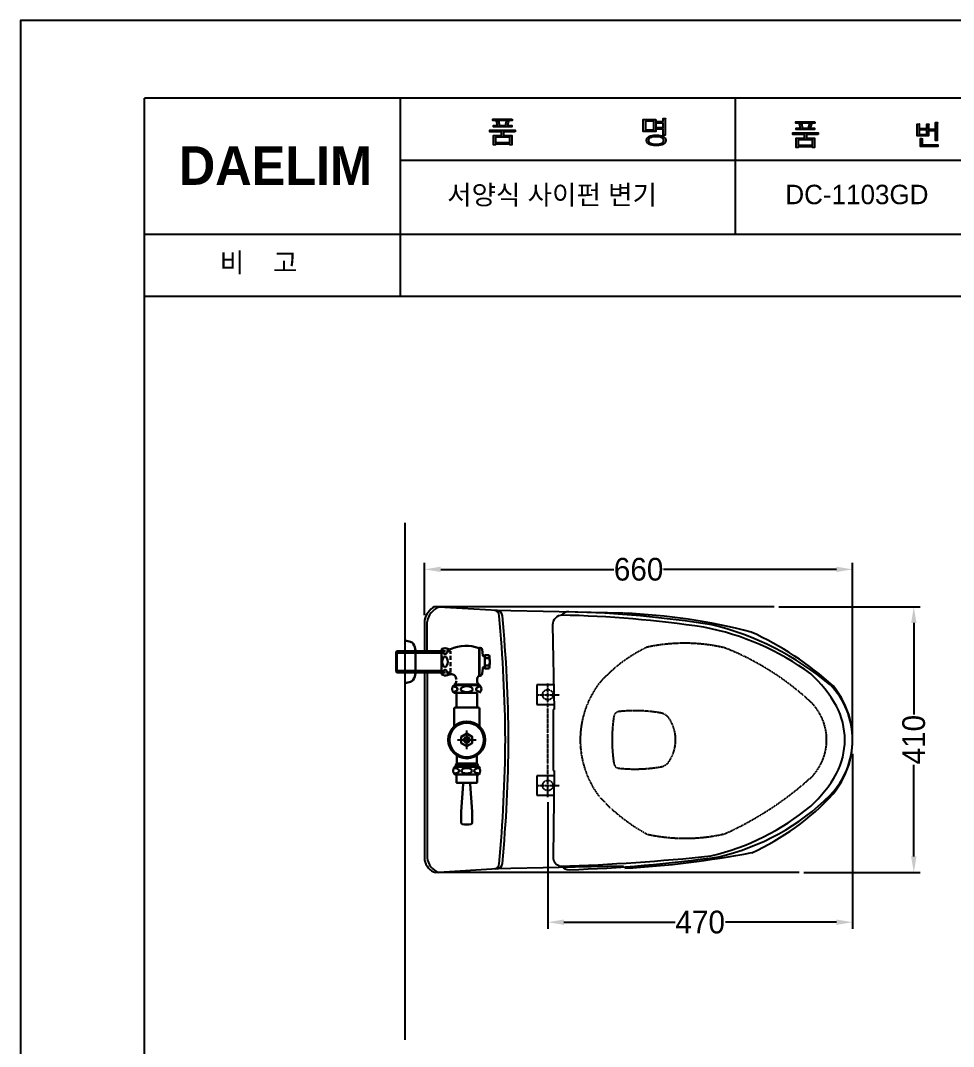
# Model space of a CAD drawing. Extents: x 66585 to 69011, y 58137 to 61568.
# Drawn here: x 66585 to 68024, y 59985 to 61568 of the extents above; entities that cross this region are included whole.
import ezdxf
from ezdxf.lldxf.tags import DXFTag

# ---------------------------------------------------------------- set-up
doc = ezdxf.new("R2010")
doc.units = 0
doc.header["$MEASUREMENT"] = 0
for name, pattern in [('DASHDOT', [1, 0.5, -0.25, 0, -0.25]), ('DASHED', [0.75, 0.5, -0.25]), ('HIDDEN', [9.525, 6.35, -3.175])]:
    doc.linetypes.add(name, pattern=pattern)
doc.layers.get('0').update_dxf_attribs({"linetype": 'CONTINUOUS'})
doc.layers.get('Defpoints').update_dxf_attribs({"linetype": 'CONTINUOUS'})
for name, color, linetype in [('001', 7, 'CONTINUOUS'), ('002', 7, 'CONTINUOUS'), ('BU', 7, 'CONTINUOUS'), ('CENTER', 1, 'CONTINUOUS'), ('D', 2, 'CONTINUOUS'), ('Dim', 4, 'CONTINUOUS'), ('HIDDEN', 3, 'HIDDEN'), ('LINE', 7, 'CONTINUOUS'), ('LINE @ 1 VP1', 7, 'CONTINUOUS'), ('LINE @ 1 VPModel', 7, 'CONTINUOUS'), ('POINT', 3, 'CONTINUOUS'), ('YA', 7, 'CONTINUOUS')]:
    doc.layers.add(name, color=color, linetype=linetype)
doc.layers.add('DWG', color=7, linetype='CONTINUOUS', lineweight=25)
doc.styles.add('____', font='')
doc.styles.add('h', font='', dxfattribs={"height": 30})
doc.styles.get('____').set_extended_font_data('굴림')
doc.styles.get('h').set_extended_font_data('Haansoft Batang')
tags = doc.linetypes.add('Amconstr', pattern=[9999, 9999, 0]).pattern_tags.tags
tags[6:7] = [DXFTag(74, 4), DXFTag(75, 0), DXFTag(340, '0'), DXFTag(46, 1.0), DXFTag(50, 0.0), DXFTag(44, 0.0), DXFTag(45, 0.0)]
tags[4:5] = [DXFTag(74, 4), DXFTag(75, 0), DXFTag(340, '0'), DXFTag(46, 1.0), DXFTag(50, 0.0), DXFTag(44, 0.0), DXFTag(45, 0.0)]
doc.dimstyles.new('MSADIM', dxfattribs={"dimtxt": 35, "dimasz": 25, "dimexe": 10, "dimexo": 7.5, "dimgap": 0.09, "dimtad": 0, "dimtoh": 1, "dimdec": 0, "dimzin": 1, "dimdsep": 46, "dimtxsty": '____', "dimcen": 11.25, "dimadec": 0, "dimazin": 0, "dimtfac": 1, "dimtdec": 4, "dimtix": 1, "dimtmove": 0, "dimatfit": 3, "dimfxl": 0, "dimtolj": 1, "dimtzin": 1, "dimarcsym": 0})

# ---------------------------------------------------------------- blocks, each defined once
blk = doc.blocks.new('*D4')
at = {"layer": 'Defpoints', "color": 0}
for p in [(67208.3, 60720.9), (67208.3, 60642.9), (67868.4, 60457.9)]:
    blk.add_point(p, dxfattribs=at)
at = {"layer": 'Dim', "color": 0, "lineweight": -2}
for p, q in [((67208.3, 60650.4), (67208.3, 60730.9)), ((67868.4, 60465.4), (67868.4, 60730.9)), ((67233.3, 60720.9), (67500.1, 60720.9)), ((67843.4, 60720.9), (67576.6, 60720.9))]:
    blk.add_line(p, q, dxfattribs=at)
at = {"layer": 'Dim', "color": 0}
for points in [[(67233.3, 60725.1), (67233.3, 60716.8), (67208.3, 60720.9)], [(67843.4, 60725.1), (67843.4, 60716.8), (67868.4, 60720.9)]]:
    blk.add_solid(points, dxfattribs=at)
at = {"layer": 'Dim', "color": 0, "insert": (67538.4, 60720.9), "char_height": 35, "attachment_point": 5, "style": '____'}
blk.add_mtext('\\A1;660', dxfattribs=at)
blk = doc.blocks.new('*D7')
at = {"layer": 'Defpoints', "color": 0}
for p in [(67868.5, 60443.7), (67398.3, 60369.5), (67398.3, 60176.7)]:
    blk.add_point(p, dxfattribs=at)
at = {"layer": 'Dim', "color": 0, "lineweight": -2}
for p, q in [((67868.5, 60436.2), (67868.5, 60166.7)), ((67398.3, 60362), (67398.3, 60166.7)), ((67423.3, 60176.7), (67594.6, 60176.7)), ((67843.5, 60176.7), (67672.3, 60176.7))]:
    blk.add_line(p, q, dxfattribs=at)
at = {"layer": 'Dim', "color": 0}
for points in [[(67423.3, 60180.8), (67423.3, 60172.5), (67398.3, 60176.7)], [(67843.5, 60180.8), (67843.5, 60172.5), (67868.5, 60176.7)]]:
    blk.add_solid(points, dxfattribs=at)
at = {"layer": 'Dim', "color": 0, "insert": (67633.4, 60176.7), "char_height": 35, "attachment_point": 5, "style": '____'}
blk.add_mtext('\\A1;470', dxfattribs=at)
blk = doc.blocks.new('*D9')
at = {"layer": 'Defpoints', "color": 0}
for p in [(67747.4, 60663.2), (67962.8, 60663.2), (67785.9, 60253.2)]:
    blk.add_point(p, dxfattribs=at)
at = {"layer": 'Dim', "color": 0, "lineweight": -2}
for p, q in [((67754.9, 60663.2), (67972.8, 60663.2)), ((67962.8, 60638.2), (67962.8, 60497.1)), ((67962.8, 60278.2), (67962.8, 60419.4)), ((67793.4, 60253.2), (67972.8, 60253.2))]:
    blk.add_line(p, q, dxfattribs=at)
at = {"layer": 'Dim', "color": 0}
for points in [[(67958.6, 60638.2), (67967, 60638.2), (67962.8, 60663.2)], [(67958.6, 60278.2), (67967, 60278.2), (67962.8, 60253.2)]]:
    blk.add_solid(points, dxfattribs=at)
at = {"layer": 'Dim', "color": 0, "insert": (67962.8, 60458.2), "char_height": 35, "attachment_point": 5, "rotation": 90, "style": '____'}
blk.add_mtext('\\A1;410', dxfattribs=at)
blk = doc.blocks.new('*U34')
at = {"layer": 'LINE @ 1 VP1', "linetype": 'Amconstr'}
h = blk.add_hatch(color=256, dxfattribs=at)
h.dxf.hatch_style = 1
h.paths.add_polyline_path([(67788, 61401.6), (67781.5, 61401.6), (67781.5, 61399.2), (67809.8, 61399.2), (67809.8, 61401.6), (67803.1, 61401.6), (67804.4, 61406.1), (67804.5, 61406.4), (67805.1, 61407.2), (67805.1, 61407.2), (67805.1, 61407.3), (67805.2, 61407.3), (67805.2, 61407.3), (67805.2, 61407.4), (67805.2, 61407.4), (67805.2, 61407.4), (67805.2, 61407.4), (67805.2, 61407.4), (67805.1, 61407.5), (67805.1, 61407.5), (67805, 61407.5), (67804.8, 61407.6), (67804.1, 61407.7), (67801.7, 61408.2), (67800.2, 61401.6), (67791, 61401.6), (67789.8, 61406.5), (67790, 61407.1), (67790.1, 61407.4), (67790.2, 61407.5), (67790.2, 61407.5), (67790.2, 61407.6), (67790.2, 61407.6), (67790.2, 61407.6), (67790.2, 61407.6), (67790.2, 61407.7), (67790.2, 61407.7), (67790.2, 61407.7), (67790.1, 61407.7), (67790.1, 61407.7), (67790.1, 61407.8), (67790, 61407.8), (67789.7, 61407.8), (67788.8, 61407.9), (67786.6, 61407.9)])
h.paths.add_polyline_path([(67776.1, 61394.3), (67776.1, 61391.7), (67794.1, 61391.7), (67794.1, 61386.2), (67781.5, 61386.2), (67781.5, 61371.5), (67784.6, 61371.5), (67784.6, 61372.8), (67806.7, 61372.8), (67806.7, 61371.5), (67809.8, 61371.5), (67809.8, 61386.2), (67797.2, 61386.2), (67797.2, 61391.7), (67815.2, 61391.7), (67815.2, 61394.3)])
h.paths.add_polyline_path([(67806.7, 61383.6), (67806.7, 61375.4), (67784.6, 61375.4), (67784.6, 61383.6)], flags=16)
at = {"layer": 'LINE @ 1 VPModel', "linetype": 'Amconstr'}
h = blk.add_hatch(color=256, dxfattribs=at)
h.dxf.hatch_style = 1
h.paths.add_polyline_path([(67788, 61401.6), (67781.5, 61401.6), (67781.5, 61399.2), (67809.8, 61399.2), (67809.8, 61401.6), (67803.1, 61401.6), (67804.4, 61406.1), (67804.5, 61406.4), (67805.1, 61407.2), (67805.1, 61407.2), (67805.1, 61407.3), (67805.2, 61407.3), (67805.2, 61407.3), (67805.2, 61407.4), (67805.2, 61407.4), (67805.2, 61407.4), (67805.2, 61407.4), (67805.2, 61407.4), (67805.1, 61407.5), (67805.1, 61407.5), (67805, 61407.5), (67804.8, 61407.6), (67804.1, 61407.7), (67801.7, 61408.2), (67800.2, 61401.6), (67791, 61401.6), (67789.8, 61406.5), (67790, 61407.1), (67790.1, 61407.4), (67790.2, 61407.5), (67790.2, 61407.5), (67790.2, 61407.6), (67790.2, 61407.6), (67790.2, 61407.6), (67790.2, 61407.6), (67790.2, 61407.7), (67790.2, 61407.7), (67790.2, 61407.7), (67790.1, 61407.7), (67790.1, 61407.7), (67790.1, 61407.8), (67790, 61407.8), (67789.7, 61407.8), (67788.8, 61407.9), (67786.6, 61407.9)])
h.paths.add_polyline_path([(67776.1, 61394.3), (67776.1, 61391.7), (67794.1, 61391.7), (67794.1, 61386.2), (67781.5, 61386.2), (67781.5, 61371.5), (67784.6, 61371.5), (67784.6, 61372.8), (67806.7, 61372.8), (67806.7, 61371.5), (67809.8, 61371.5), (67809.8, 61386.2), (67797.2, 61386.2), (67797.2, 61391.7), (67815.2, 61391.7), (67815.2, 61394.3)])
h.paths.add_polyline_path([(67806.7, 61383.6), (67806.7, 61375.4), (67784.6, 61375.4), (67784.6, 61383.6)], flags=16)
blk = doc.blocks.new('*U35')
at = {"layer": 'LINE @ 1 VP1', "linetype": 'Amconstr'}
h = blk.add_hatch(color=256, dxfattribs=at)
h.dxf.hatch_style = 1
h.paths.add_polyline_path([(67810.4, 61411.4), (67780.9, 61411.4), (67780.9, 61409), (67810.4, 61409)])
at = {"layer": 'LINE @ 1 VPModel', "linetype": 'Amconstr'}
h = blk.add_hatch(color=256, dxfattribs=at)
h.dxf.hatch_style = 1
h.paths.add_polyline_path([(67810.4, 61411.4), (67780.9, 61411.4), (67780.9, 61409), (67810.4, 61409)])
blk = doc.blocks.new('*U36')
at = {"layer": 'LINE @ 1 VP1', "linetype": 'Amconstr'}
h = blk.add_hatch(color=256, dxfattribs=at)
h.dxf.hatch_style = 1
h.paths.add_polyline_path([(67985.7, 61406.4), (67985.7, 61406.8), (67985.9, 61407.1), (67986, 61407.3), (67986, 61407.4), (67986, 61407.4), (67986, 61407.5), (67986, 61407.5), (67986, 61407.6), (67986, 61407.6), (67986, 61407.6), (67986, 61407.6), (67986, 61407.6), (67985.9, 61407.7), (67985.9, 61407.7), (67985.8, 61407.7), (67985.7, 61407.8), (67985.6, 61407.8), (67984.7, 61407.8), (67982.8, 61407.8), (67982.8, 61401.2), (67970.9, 61401.2), (67970.9, 61406.6), (67971, 61407), (67971.2, 61407.3), (67971.3, 61407.4), (67971.3, 61407.5), (67971.4, 61407.5), (67971.4, 61407.6), (67971.4, 61407.6), (67971.4, 61407.6), (67971.4, 61407.6), (67971.4, 61407.7), (67971.4, 61407.7), (67971.3, 61407.7), (67971.3, 61407.7), (67971.3, 61407.7), (67971.3, 61407.7), (67971.3, 61407.8), (67971.2, 61407.8), (67971, 61407.8), (67970.3, 61407.8), (67968.2, 61407.8), (67968.2, 61389.5), (67985.7, 61389.5), (67985.7, 61397.5), (67996, 61397.5), (67996, 61382.4), (67998.9, 61382.4), (67998.9, 61408.6), (67998.9, 61409), (67999.1, 61409.4), (67999.2, 61409.5), (67999.2, 61409.7), (67999.2, 61409.8), (67999.2, 61409.8), (67999.2, 61409.8), (67999.2, 61409.9), (67999.2, 61409.9), (67999.2, 61409.9), (67999.2, 61410), (67999.1, 61410), (67999.1, 61410), (67999.1, 61410), (67999, 61410), (67998.9, 61410.1), (67998.7, 61410.1), (67998.3, 61410.1), (67996, 61410.1), (67996, 61399.9), (67985.7, 61399.9)])
h.paths.add_polyline_path([(67982.8, 61399), (67982.8, 61391.6), (67970.9, 61391.6), (67970.9, 61399)], flags=16)
h.paths.add_polyline_path([(67976, 61384.8), (67975.9, 61384.6), (67975.8, 61384.3), (67975.7, 61384), (67975.7, 61375.7), (67999.7, 61375.7), (67999.7, 61373.4), (67972.9, 61373.4), (67972.9, 61385.3), (67975, 61385.3), (67975.7, 61385.2), (67975.9, 61385.2), (67976, 61385.1), (67976, 61385), (67976, 61384.9)])
at = {"layer": 'LINE @ 1 VPModel', "linetype": 'Amconstr'}
h = blk.add_hatch(color=256, dxfattribs=at)
h.dxf.hatch_style = 1
h.paths.add_polyline_path([(67985.7, 61406.4), (67985.7, 61406.8), (67985.9, 61407.1), (67986, 61407.3), (67986, 61407.4), (67986, 61407.4), (67986, 61407.5), (67986, 61407.5), (67986, 61407.6), (67986, 61407.6), (67986, 61407.6), (67986, 61407.6), (67986, 61407.6), (67985.9, 61407.7), (67985.9, 61407.7), (67985.8, 61407.7), (67985.7, 61407.8), (67985.6, 61407.8), (67984.7, 61407.8), (67982.8, 61407.8), (67982.8, 61401.2), (67970.9, 61401.2), (67970.9, 61406.6), (67971, 61407), (67971.2, 61407.3), (67971.3, 61407.4), (67971.3, 61407.5), (67971.4, 61407.5), (67971.4, 61407.6), (67971.4, 61407.6), (67971.4, 61407.6), (67971.4, 61407.6), (67971.4, 61407.7), (67971.4, 61407.7), (67971.3, 61407.7), (67971.3, 61407.7), (67971.3, 61407.7), (67971.3, 61407.7), (67971.3, 61407.8), (67971.2, 61407.8), (67971, 61407.8), (67970.3, 61407.8), (67968.2, 61407.8), (67968.2, 61389.5), (67985.7, 61389.5), (67985.7, 61397.5), (67996, 61397.5), (67996, 61382.4), (67998.9, 61382.4), (67998.9, 61408.6), (67998.9, 61409), (67999.1, 61409.4), (67999.2, 61409.5), (67999.2, 61409.7), (67999.2, 61409.8), (67999.2, 61409.8), (67999.2, 61409.8), (67999.2, 61409.9), (67999.2, 61409.9), (67999.2, 61409.9), (67999.2, 61410), (67999.1, 61410), (67999.1, 61410), (67999.1, 61410), (67999, 61410), (67998.9, 61410.1), (67998.7, 61410.1), (67998.3, 61410.1), (67996, 61410.1), (67996, 61399.9), (67985.7, 61399.9)])
h.paths.add_polyline_path([(67982.8, 61399), (67982.8, 61391.6), (67970.9, 61391.6), (67970.9, 61399)], flags=16)
h.paths.add_polyline_path([(67976, 61384.8), (67975.9, 61384.6), (67975.8, 61384.3), (67975.7, 61384), (67975.7, 61375.7), (67999.7, 61375.7), (67999.7, 61373.4), (67972.9, 61373.4), (67972.9, 61385.3), (67975, 61385.3), (67975.7, 61385.2), (67975.9, 61385.2), (67976, 61385.1), (67976, 61385), (67976, 61384.9)])

msp = doc.modelspace()

# ---------------------------------------------------------------- hatches: boundary and pattern name
at = {"layer": 'YA'}
h = msp.add_hatch(color=256, dxfattribs=at)
h.paths.add_polyline_path([(67576.4, 61411.6), (67576.4, 61416.5), (67578.9, 61416.5), (67579.2, 61416.5), (67579.5, 61416.4), (67579.6, 61416.4), (67579.7, 61416.4), (67579.8, 61416.4), (67579.8, 61416.3), (67579.8, 61416.3), (67579.8, 61416.3), (67579.8, 61416.3), (67579.8, 61416.3), (67579.8, 61416.3), (67579.9, 61416.3), (67579.9, 61416.3), (67579.9, 61416.2), (67579.9, 61416.2), (67579.9, 61416.2), (67579.8, 61416.1), (67579.8, 61416), (67579.7, 61415.8), (67579.6, 61415.5), (67579.5, 61415.1), (67579.5, 61390.8), (67576.4, 61390.8), (67576.4, 61399.8), (67566.5, 61399.8), (67566.5, 61402.4), (67576.4, 61402.4), (67576.4, 61409), (67566.5, 61409), (67566.5, 61411.6)])
h.paths.add_polyline_path([(67556.7, 61386.8), (67556, 61386.4), (67555.4, 61386), (67554.9, 61385.5), (67554.5, 61385), (67554.2, 61384.5), (67554, 61383.9), (67553.8, 61383.3), (67553.8, 61382.6), (67553.8, 61381.9), (67554, 61381.3), (67554.2, 61380.7), (67554.5, 61380.2), (67554.9, 61379.7), (67555.4, 61379.2), (67556, 61378.8), (67556.7, 61378.5), (67558.3, 61377.8), (67560.3, 61377.4), (67565.5, 61377), (67570.6, 61377.4), (67572.7, 61377.8), (67574.3, 61378.5), (67575, 61378.8), (67575.6, 61379.2), (67576.1, 61379.7), (67576.5, 61380.2), (67576.8, 61380.7), (67577.1, 61381.3), (67577.2, 61381.9), (67577.2, 61382.6), (67577.2, 61383.3), (67577.1, 61383.9), (67576.8, 61384.5), (67576.5, 61385), (67576.1, 61385.5), (67575.6, 61386), (67575, 61386.4), (67574.3, 61386.8), (67572.7, 61387.4), (67570.6, 61387.9), (67565.5, 61388.2), (67560.3, 61387.9), (67558.3, 61387.4)], flags=16)
h.paths.add_polyline_path([(67576.6, 61388.5), (67577.5, 61387.9), (67578.2, 61387.3), (67578.9, 61386.6), (67579.4, 61385.9), (67579.8, 61385.2), (67580.1, 61384.3), (67580.2, 61383.5), (67580.3, 61382.6), (67580.2, 61381.7), (67580.1, 61380.8), (67579.8, 61380), (67579.4, 61379.3), (67578.9, 61378.6), (67578.2, 61378), (67577.5, 61377.4), (67576.6, 61376.8), (67575.6, 61376.3), (67574.5, 61375.8), (67571.9, 61375.1), (67568.9, 61374.6), (67565.5, 61374.5), (67562.1, 61374.6), (67559.1, 61375.1), (67556.5, 61375.8), (67555.4, 61376.3), (67554.3, 61376.8), (67553.5, 61377.4), (67552.7, 61378), (67552.1, 61378.6), (67551.6, 61379.3), (67551.2, 61380), (67550.9, 61380.8), (67550.8, 61381.7), (67550.7, 61382.6), (67550.8, 61383.5), (67550.9, 61384.3), (67551.2, 61385.2), (67551.6, 61385.9), (67552.1, 61386.6), (67552.7, 61387.3), (67553.5, 61387.9), (67554.3, 61388.5), (67555.4, 61389), (67556.5, 61389.5), (67559.1, 61390.2), (67562.1, 61390.6), (67565.5, 61390.8), (67568.9, 61390.6), (67571.9, 61390.2), (67574.5, 61389.5), (67575.6, 61389)])
h.paths.add_polyline_path([(67548.8, 61412.1), (67548.8, 61399), (67561.9, 61399), (67561.9, 61412.1)], flags=16)
h.paths.add_polyline_path([(67565, 61414.7), (67565, 61396.4), (67545.7, 61396.4), (67545.7, 61414.7)])
h.paths.add_polyline_path([(67317.5, 61387.7), (67317.5, 61379.4), (67339.6, 61379.4), (67339.6, 61387.7)], flags=16)
h.paths.add_polyline_path([(67323, 61411.8), (67323, 61411.8), (67323, 61411.8), (67323, 61411.7), (67323.1, 61411.7), (67323.1, 61411.7), (67323.1, 61411.7), (67323.1, 61411.6), (67323.1, 61411.6), (67323, 61411.5), (67323, 61411.5), (67322.9, 61411.3), (67322.8, 61410.9), (67322.7, 61410.8), (67322.7, 61410.7), (67322.7, 61410.5), (67322.7, 61410.4), (67323.9, 61405.7), (67333.1, 61405.7), (67334.6, 61412.3), (67337, 61411.8), (67337.7, 61411.7), (67337.9, 61411.6), (67338, 61411.6), (67338, 61411.5), (67338, 61411.5), (67338, 61411.5), (67338, 61411.5), (67338.1, 61411.5), (67338.1, 61411.4), (67338, 61411.4), (67338, 61411.4), (67338, 61411.3), (67338, 61411.3), (67337.9, 61411.2), (67337.8, 61411.1), (67337.5, 61410.7), (67337.4, 61410.5), (67337.3, 61410.4), (67337.3, 61410.3), (67337.2, 61410.1), (67336, 61405.7), (67342.7, 61405.7), (67342.7, 61403.3), (67314.4, 61403.3), (67314.4, 61405.7), (67320.9, 61405.7), (67319.5, 61411.9), (67321.7, 61411.9), (67322.6, 61411.9), (67322.8, 61411.9), (67322.9, 61411.8), (67323, 61411.8)])
h.paths.add_polyline_path([(67343.3, 61415.5), (67343.3, 61413.1), (67313.7, 61413.1), (67313.7, 61415.5)])
h.paths.add_polyline_path([(67348, 61395.8), (67330.1, 61395.8), (67330.1, 61390.3), (67342.7, 61390.3), (67342.7, 61375.6), (67339.6, 61375.6), (67339.6, 61376.9), (67317.5, 61376.9), (67317.5, 61375.6), (67314.4, 61375.6), (67314.4, 61390.3), (67327, 61390.3), (67327, 61395.8), (67309, 61395.8), (67309, 61398.3), (67348, 61398.3)])

# ---------------------------------------------------------------- linework, layer by layer
at = {"color": 0, "lineweight": 30}
msp.add_lwpolyline([(67273.4, 60467.7), (67281.8, 60462.8), (67281.8, 60453), (67273.4, 60448), (67264.9, 60453), (67264.9, 60462.8)], close=True, dxfattribs=at)
at = {"layer": '001', "color": 7}
for p, q in [((67320.5, 60657.3), (67230.5, 60662.8)), ((67514.9, 60653.5), (67316.6, 60657.5)), ((67208.3, 60642.9), (67208.4, 60594.6)), ((67208.4, 60562.1), (67208.4, 60272.4)), ((67320.5, 60259.2), (67230.5, 60253.6)), ((67514.9, 60263), (67316.6, 60258.9))]:
    msp.add_line(p, q, dxfattribs=at)
for centre, radius, start, end in [((67237.9, 60636.8), 30.1, 118.8076, 168.4866), ((67478.7, 59727.2), 926.8, 75.4243, 87.6861), ((67513.6, 60185.5), 481.5, 47.5993, 65.6675), ((67738.4, 60457.9), 130, 0, 39.7875), ((67738.4, 60457.9), 130, 320.2125, 0), ((67558.4, 60629.6), 378.6, 294.0634, 317.6657), ((67426.9, 61798.5), 1541.3, 273.3492, 280.6888), ((67232.6, 60276.7), 24.6, 190.1245, 252.6262)]:
    msp.add_arc(centre, radius, start, end, dxfattribs=at)
at = {"layer": '002', "color": 7}
for p, q in [((67178.4, 59995.3), (67178.4, 60792.5)), ((67212.2, 60594.6), (67212.2, 60639.9)), ((67212.2, 60562.1), (67212.2, 60275.9))]:
    msp.add_line(p, q, dxfattribs=at)
for centre, radius, start, end in [((67241.7, 60635.1), 29.9, 111.9918, 170.8324), ((67314.7, 60649.1), 8.65, 1.746, 76.1591), ((67320.3, 60649.3), 8, 0, 88.8287), ((67241.1, 60280.4), 29.2, 188.8645, 248.1593), ((67314.7, 60267.3), 8.65, 283.8409, 358.254), ((67320.3, 60267.2), 8, 271.1713, 0)]:
    msp.add_arc(centre, radius, start, end, dxfattribs=at)
at = {"layer": 'BU', "color": 7}
for p, q in [((67405.6, 60635.2), (67408.4, 60504.6)), ((67381.4, 60542.6), (67381.4, 60512.6)), ((67407.8, 60542.6), (67381.4, 60542.6)), ((67381.4, 60512.6), (67408.2, 60512.6)), ((67406.4, 60504.6), (67406.4, 60457.6)), ((67408.4, 60504.6), (67406.4, 60504.6)), ((67406.4, 60457.6), (67406.4, 60410.6)), ((67408.4, 60410.6), (67406.4, 60277.5)), ((67406.4, 60410.6), (67408.4, 60410.6)), ((67381.4, 60402.6), (67381.4, 60372.6)), ((67408.2, 60402.6), (67381.4, 60402.6)), ((67381.4, 60372.6), (67407.8, 60372.6))]:
    msp.add_line(p, q, dxfattribs=at)
for centre, radius, start, end in [((67420.6, 60635.2), 15, 89.1659, 180), ((67430.6, 60640.5), 15, 88.4964, 139.4017), ((67386, 58950.6), 1700, 81.4419, 88.883), ((67386, 58944.1), 1712, 81.0921, 88.4964), ((67562.3, 60230.9), 408, 53.709, 79.1594), ((67543.5, 60196.1), 452.3, 50.095, 76.2292), ((67684.6, 60424.9), 180, 28.1029, 48.544), ((67746.4, 60457.9), 122, 0, 44.3131), ((67746.4, 60457.9), 110, 360, 28.1029), ((67746.4, 60457.9), 122, 315.6869, 0), ((67746.4, 60457.9), 110, 331.8971, 360), ((67684.6, 60490.8), 180, 311.456, 331.8971), ((67582.7, 60623.8), 355, 282.8959, 314.9789), ((67563.2, 60644.5), 375.7, 283.323, 309.8112), ((67421.4, 60277.5), 15, 180, 256.1229), ((67311.9, 63484.5), 3223.3, 271.8818, 276.0174), ((67362.7, 62380.3), 2123.8, 271.8626, 278.0989), ((67431.4, 60272.6), 15, 220.5983, 271.5036)]:
    msp.add_arc(centre, radius, start, end, dxfattribs=at)
at = {"layer": 'CENTER', "color": 0, "linetype": 'DASHDOT'}
for p, q in [((67398.4, 60369.6), (67398.4, 60545.6)), ((67380.4, 60527.6), (67416.4, 60527.6)), ((67380.4, 60387.6), (67416.4, 60387.6))]:
    msp.add_line(p, q, dxfattribs=at)
at = {"layer": 'D', "color": 0, "lineweight": 30}
for p, q in [((67178.4, 60592.4), (67164.4, 60592.4)), ((67234.4, 60592.4), (67178.4, 60592.4)), ((67164.4, 60564.4), (67178.4, 60564.4)), ((67178.4, 60564.4), (67234.4, 60564.4))]:
    msp.add_line(p, q, dxfattribs=at)
at = {"layer": 'Dim', "color": 0}
for p, q in [((67747.4, 60663.2), (67223.3, 60663.2)), ((67273.4, 60443.5), (67273.4, 60472.3)), ((67259, 60457.9), (67287.8, 60457.9)), ((67785.9, 60253.2), (67225.2, 60253.2))]:
    msp.add_line(p, q, dxfattribs=at)
for centre, radius, start, end in [((65157.5, 60444.6), 2175.5, 0.3493, 5.3997), ((65176.7, 60445.3), 2161.3, 0.341, 5.414), ((65125.5, 60472.6), 2207.5, 354.6397, 359.6349), ((65176.7, 60471), 2161.3, 354.5873, 359.6602)]:
    msp.add_arc(centre, radius, start, end, dxfattribs=at)
at = {"layer": 'DWG', "color": 0, "lineweight": 30}
for p, q in [((67234.4, 60597.4), (67234.4, 60563.3)), ((67292.4, 60599.4), (67292.4, 60597.1)), ((67292.4, 60597.1), (67292.4, 60559.6)), ((67292.9, 60594.6), (67292.9, 60599.9)), ((67292.9, 60599.9), (67294.1, 60599.9)), ((67297.1, 60597.2), (67298.1, 60588)), ((67164.4, 60593.5), (67165.5, 60594.6)), ((67164.4, 60578.4), (67164.4, 60593.5)), ((67164.4, 60578.4), (67164.4, 60593.5)), ((67164.4, 60578.4), (67164.4, 60593.5)), ((67164.4, 60593.5), (67164.4, 60592.4)), ((67164.4, 60592.4), (67164.4, 60564.4)), ((67165.5, 60594.6), (67178.4, 60594.6)), ((67165.5, 60563.3), (67165.5, 60594.6)), ((67178.4, 60594.6), (67234.4, 60594.6)), ((67194.3, 60595.5), (67194.3, 60561)), ((67234.4, 60595), (67234.4, 60594.6)), ((67234.4, 60593.5), (67234.4, 60594.6)), ((67292.4, 60594.6), (67292.9, 60594.6)), ((67292.9, 60594.6), (67292.9, 60562.1)), ((67301.1, 60588.8), (67300.5, 60587.6)), ((67301.1, 60568), (67301.1, 60588.8)), ((67308.1, 60588.8), (67301.1, 60588.8)), ((67301.1, 60584.2), (67308.1, 60584.2)), ((67164.4, 60563.3), (67164.4, 60564.4)), ((67164.4, 60564.4), (67164.4, 60563.3)), ((67297.1, 60559.6), (67298.1, 60568.7)), ((67301.1, 60568), (67300.5, 60569.1)), ((67301.1, 60572.5), (67308.1, 60572.5)), ((67308.1, 60568), (67301.1, 60568)), ((67164.4, 60563.3), (67165.5, 60562.1)), ((67165.5, 60562.1), (67165.5, 60563.3)), ((67178.4, 60562.1), (67165.5, 60562.1)), ((67234.4, 60562.1), (67178.4, 60562.1)), ((67234.4, 60563.2), (67234.4, 60559.4)), ((67289.4, 60550.6), (67289.4, 60549.1)), ((67292.4, 60562.1), (67292.9, 60562.1)), ((67292.4, 60559.6), (67292.4, 60557.4)), ((67292.9, 60562.1), (67292.9, 60556.9)), ((67292.9, 60556.9), (67294.1, 60556.9)), ((67253.9, 60542.4), (67254.4, 60542.4)), ((67292.4, 60543.4), (67254.4, 60543.4)), ((67254.4, 60543.4), (67254.4, 60542.4)), ((67292.4, 60542.4), (67254.4, 60542.4)), ((67292.4, 60542.4), (67292.4, 60543.4)), ((67292.9, 60542.4), (67292.4, 60542.4)), ((67257.5, 60530.4), (67253.9, 60530.4)), ((67257.5, 60507.9), (67257.5, 60530.4)), ((67289.3, 60530.4), (67257.5, 60530.4)), ((67289.3, 60507.9), (67289.3, 60530.4)), ((67253.9, 60478.6), (67253.9, 60505.9)), ((67255.9, 60507.9), (67257.5, 60507.9)), ((67289.3, 60507.9), (67257.5, 60507.9)), ((67290.9, 60507.9), (67289.3, 60507.9)), ((67292.9, 60478.6), (67292.9, 60505.9)), ((67269, 60458.7), (67277.7, 60458.7)), ((67269, 60457.1), (67277.7, 60457.1)), ((67257.9, 60422.1), (67257.9, 60433.9)), ((67288.9, 60422.1), (67288.9, 60433.9)), ((67254.9, 60416.4), (67255.9, 60416.4)), ((67255.9, 60417.9), (67257.5, 60420.6)), ((67290.9, 60417.9), (67255.9, 60417.9)), ((67255.9, 60416.4), (67255.9, 60417.9)), ((67255.9, 60416.4), (67290.9, 60416.4)), ((67287.7, 60421.3), (67258.8, 60421.3)), ((67290.9, 60417.9), (67289.3, 60420.6)), ((67290.9, 60416.4), (67290.9, 60417.9)), ((67291.8, 60416.4), (67290.9, 60416.4)), ((67254.9, 60404.4), (67256.4, 60404.4)), ((67290.4, 60404.4), (67256.4, 60404.4)), ((67257.4, 60403.4), (67257.4, 60392.4)), ((67258.4, 60391.4), (67262.6, 60391.4)), ((67262.6, 60391.4), (67267.6, 60391.4)), ((67279.1, 60391.4), (67267.6, 60391.4)), ((67284.1, 60391.4), (67279.1, 60391.4)), ((67288.4, 60391.4), (67284.1, 60391.4)), ((67289.4, 60403.4), (67289.4, 60392.4)), ((67291.8, 60404.4), (67290.4, 60404.4)), ((67264.9, 60347.4), (67267.9, 60389.6)), ((67281.9, 60347.4), (67278.9, 60389.6)), ((67264.9, 60330), (67264.9, 60347.4)), ((67281.9, 60330), (67281.9, 60347.4))]:
    msp.add_line(p, q, dxfattribs=at)
for radius in [28.5, 26.5, 4.4]:
    msp.add_circle((67273.4, 60457.9), radius, dxfattribs=at)
for centre, radius, start, end in [((67176.9, 60580.9), 30, 70.9929, 87.134), ((67183, 60599.9), 10, 37.1965, 68.8073), ((67174.4, 60594.9), 20, 2.5641, 33.7923), ((67240.4, 60589.4), 10, 58.5853, 127.05), ((67247.2, 60600.5), 3, 238.5853, 295.7555), ((67272.2, 60548.5), 54.7, 68.3899, 115.7555), ((67294.1, 60596.9), 3, 5.8234, 90), ((67299.4, 60588.2), 1.3, 185.8232, 334.4413), ((67238.9, 60578.4), 70, 4.4244, 8.5378), ((67296, 60586.9), 12.3, 347.4205, 358.3603), ((67286.1, 60578.4), 22.7, 344.9804, 15.0196), ((67238.9, 60578.4), 70, 0, 4.4244), ((67299.4, 60568.6), 1.3, 25.5587, 174.1768), ((67238.9, 60578.4), 70, 351.4622, 355.5756), ((67298.5, 60570.1), 9.91, 0.0479, 13.8506), ((67238.9, 60578.4), 70, 355.5756, 0), ((67183, 60556.8), 10, 291.1927, 322.8035), ((67174.4, 60561.9), 20, 326.2077, 357.4359), ((67240.4, 60567.3), 10, 232.95, 290.0721), ((67250.3, 60540.1), 19, 95.1008, 110.0721), ((67249.4, 60551.1), 8, 0, 95.1008), ((67250.4, 60549.1), 7, 304.8499, 0), ((67298.4, 60550.6), 9, 131.8103, 180), ((67296.4, 60549.1), 7, 180, 235.1501), ((67294.1, 60559.9), 3, 270, 354.1766), ((67176.9, 60575.8), 30, 272.866, 289.0071), ((67258.4, 60536.4), 7.5, 126.8699, 233.1301), ((67288.4, 60536.4), 7.5, 306.8699, 53.1301), ((67255.9, 60505.9), 2, 90, 180), ((67290.9, 60505.9), 2, 0, 90), ((67254.9, 60422.1), 3, 330, 0), ((67291.9, 60422.1), 3, 180, 210), ((67261.6, 60410.4), 9, 138.1897, 221.8103), ((67285.1, 60410.4), 9, 318.1897, 41.8103), ((67256.4, 60403.4), 1, 0, 90), ((67258.4, 60392.4), 1, 180, 270), ((67263.9, 60389.9), 4, 356.3211, 22.0243), ((67282.9, 60389.9), 4, 157.9757, 183.6789), ((67288.4, 60392.4), 1, 270, 0), ((67290.4, 60403.4), 1, 90, 180), ((67266.9, 60330), 2, 180, 259.1799), ((67273.4, 60364), 36.6, 259.1799, 280.8201), ((67279.9, 60330), 2, 280.8201, 0)]:
    msp.add_arc(centre, radius, start, end, dxfattribs=at)
at = {"layer": 'DWG', "color": 0, "lineweight": 30, "extrusion": (0, 0, -1)}
for centre, major_axis, ratio, start_param, end_param in [((67239.9, 60598.3), (0, 8.02), 0.523213, 1.527604, 4.697404), ((67239.9, 60558.2), (0, 8.02), 0.523213, 4.750474, 7.873767), ((67250, 60536.1), (9.31, 0), 0.491236, 4.939713, 7.586324), ((67297, 60536.1), (9.31, 0), 0.491236, 1.875951, 4.446874), ((67253.4, 60410.2), (8.19, 0), 0.512703, 4.734625, 7.814232), ((67293.1, 60410.2), (8.19, 0), 0.512703, 1.587937, 4.712871)]:
    msp.add_ellipse(centre, major_axis=major_axis, ratio=ratio, start_param=start_param, end_param=end_param, dxfattribs=at)
for centre, major_axis, ratio in [((67239.9, 60578.4), (0, 8.02), 0.523213), ((67273.4, 60536.1), (9.31, 0), 0.491236), ((67273.4, 60410.2), (8.19, 0), 0.512703)]:
    msp.add_ellipse(centre, major_axis=major_axis, ratio=ratio, dxfattribs=at)
at = {"layer": 'HIDDEN', "color": 0, "lineweight": 30}
for p, q in [((67188.4, 60594.6), (67193.4, 60594.6)), ((67234.4, 60594.6), (67248.4, 60594.6)), ((67248.4, 60562.1), (67248.4, 60594.6)), ((67188.4, 60562.1), (67193.4, 60562.1)), ((67234.4, 60562.1), (67248.4, 60562.1))]:
    msp.add_line(p, q, dxfattribs=at)
at = {"layer": 'POINT', "color": 0, "linetype": 'DASHED'}
for centre in [(67398.4, 60527.6), (67398.4, 60387.6)]:
    msp.add_circle(centre, 8, dxfattribs=at)
for centre, radius, start, end in [((67648.1, 60396.2), 226.3, 115.3002, 139.1267), ((67609.2, 60334.1), 272.9, 76.9742, 102.2437), ((67516.6, 60207.2), 422, 46.8702, 68.5713), ((67593.4, 60457.9), 145, 143.411, 216.589), ((67509.1, 60492.6), 9, 96.0876, 171.347), ((67532.6, 60272.9), 230, 79.9998, 96.0876), ((67746.4, 60457.9), 82, 0, 44.3131), ((67737.5, 60457.9), 240, 171.347, 180), ((67569, 60479.7), 20, 33.0409, 79.9998), ((67535.5, 60457.9), 60, 0, 33.0409), ((67737.5, 60457.9), 240, 180, 188.653), ((67535.5, 60457.9), 60, 326.9591, 0), ((67746.4, 60457.9), 82, 315.6869, 0), ((67509.1, 60423.1), 9, 188.653, 263.9124), ((67569, 60436), 20, 280.0002, 326.9591), ((67532.6, 60642.9), 230, 263.9124, 280.0002), ((67461.6, 60779.3), 511.2, 294.2384, 312.1988), ((67684.2, 60557.7), 278.7, 221.954, 241.7162), ((67610, 60579), 272.9, 257.7563, 283.0258)]:
    msp.add_arc(centre, radius, start, end, dxfattribs=at)
at = {"layer": 'YA', "color": 7}
for p, q in [((68852.6, 61447.7), (66776.6, 61447.7)), ((66776.6, 60377.5), (66776.6, 61447.7)), ((67171.1, 61141.7), (67171.1, 61447.7)), ((67688, 61237.3), (67688, 61447.3)), ((68852.6, 61351.7), (67171.1, 61351.7)), ((68852.6, 61237.7), (66776.6, 61237.7)), ((68852.6, 61141.7), (66776.6, 61141.7)), ((68852.6, 61141.7), (66776.6, 61141.7)), ((66776.6, 58267.7), (66776.6, 60377.5))]:
    msp.add_line(p, q, dxfattribs=at)
at = {"layer": 'YA', "color": 0}
msp.add_lwpolyline([(66585.3, 58137.2), (69010.8, 58137.2), (69010.8, 61567.5), (66585.3, 61567.5)], close=True, dxfattribs=at)
at = {"layer": 'YA', "color": 7}
for points in [[(67343.3, 61415.5), (67343.3, 61413.1), (67313.7, 61413.1), (67313.7, 61415.5), (67343.3, 61415.5)], [(67323, 61411.8), (67323, 61411.8), (67323, 61411.8), (67323, 61411.7), (67323.1, 61411.7), (67323.1, 61411.7), (67323.1, 61411.7), (67323.1, 61411.6), (67323.1, 61411.6), (67323, 61411.5), (67323, 61411.5), (67322.9, 61411.3), (67322.8, 61410.9), (67322.7, 61410.8), (67322.7, 61410.7), (67322.7, 61410.5), (67322.7, 61410.4), (67323.9, 61405.7), (67333.1, 61405.7), (67334.6, 61412.3), (67337, 61411.8), (67337.7, 61411.7), (67337.9, 61411.6), (67338, 61411.6), (67338, 61411.5), (67338, 61411.5), (67338, 61411.5), (67338, 61411.5), (67338.1, 61411.5), (67338.1, 61411.4), (67338, 61411.4), (67338, 61411.4), (67338, 61411.3), (67338, 61411.3), (67337.9, 61411.2), (67337.8, 61411.1), (67337.5, 61410.7), (67337.4, 61410.5), (67337.3, 61410.4), (67337.3, 61410.3), (67337.2, 61410.1), (67336, 61405.7), (67342.7, 61405.7), (67342.7, 61403.3), (67314.4, 61403.3), (67314.4, 61405.7), (67320.9, 61405.7), (67319.5, 61411.9), (67321.7, 61411.9), (67322.6, 61411.9), (67322.8, 61411.9), (67322.9, 61411.8), (67323, 61411.8), (67323, 61411.8)], [(67565, 61414.7), (67565, 61396.4), (67545.7, 61396.4), (67545.7, 61414.7), (67565, 61414.7)], [(67548.8, 61412.1), (67548.8, 61399), (67561.9, 61399), (67561.9, 61412.1), (67548.8, 61412.1)], [(67576.4, 61411.6), (67576.4, 61416.5), (67578.9, 61416.5), (67579.2, 61416.5), (67579.5, 61416.4), (67579.6, 61416.4), (67579.7, 61416.4), (67579.8, 61416.4), (67579.8, 61416.3), (67579.8, 61416.3), (67579.8, 61416.3), (67579.8, 61416.3), (67579.8, 61416.3), (67579.8, 61416.3), (67579.9, 61416.3), (67579.9, 61416.3), (67579.9, 61416.2), (67579.9, 61416.2), (67579.9, 61416.2), (67579.8, 61416.1), (67579.8, 61416), (67579.7, 61415.8), (67579.6, 61415.5), (67579.5, 61415.1), (67579.5, 61390.8), (67576.4, 61390.8), (67576.4, 61399.8), (67566.5, 61399.8), (67566.5, 61402.4), (67576.4, 61402.4), (67576.4, 61409), (67566.5, 61409), (67566.5, 61411.6), (67576.4, 61411.6)], [(67810.4, 61411.4), (67810.4, 61409), (67780.9, 61409), (67780.9, 61411.4), (67810.4, 61411.4)], [(67790.1, 61407.7), (67790.2, 61407.7), (67790.2, 61407.7), (67790.2, 61407.7), (67790.2, 61407.6), (67790.2, 61407.6), (67790.2, 61407.6), (67790.2, 61407.6), (67790.2, 61407.5), (67790.2, 61407.5), (67790.1, 61407.4), (67790, 61407.2), (67789.9, 61406.8), (67789.9, 61406.7), (67789.9, 61406.6), (67789.8, 61406.4), (67789.9, 61406.3), (67791, 61401.6), (67800.2, 61401.6), (67801.7, 61408.2), (67804.1, 61407.7), (67804.8, 61407.6), (67805, 61407.5), (67805.1, 61407.5), (67805.1, 61407.5), (67805.2, 61407.4), (67805.2, 61407.4), (67805.2, 61407.4), (67805.2, 61407.4), (67805.2, 61407.4), (67805.2, 61407.3), (67805.2, 61407.3), (67805.1, 61407.3), (67805.1, 61407.2), (67805.1, 61407.1), (67804.9, 61407), (67804.6, 61406.6), (67804.5, 61406.5), (67804.5, 61406.3), (67804.4, 61406.2), (67804.4, 61406.1), (67803.1, 61401.6), (67809.8, 61401.6), (67809.8, 61399.2), (67781.5, 61399.2), (67781.5, 61401.6), (67788, 61401.6), (67786.6, 61407.9), (67788.8, 61407.9), (67789.7, 61407.8), (67790, 61407.8), (67790.1, 61407.8), (67790.1, 61407.7), (67790.1, 61407.7)], [(67971.3, 61407.7), (67971.3, 61407.7), (67971.4, 61407.7), (67971.4, 61407.7), (67971.4, 61407.6), (67971.4, 61407.6), (67971.4, 61407.6), (67971.4, 61407.6), (67971.4, 61407.5), (67971.3, 61407.5), (67971.3, 61407.4), (67971.2, 61407.3), (67971, 61407), (67970.9, 61406.6), (67970.9, 61401.2), (67982.8, 61401.2), (67982.8, 61407.8), (67984.7, 61407.8), (67985.6, 61407.8), (67985.7, 61407.8), (67985.8, 61407.7), (67985.9, 61407.7), (67985.9, 61407.7), (67986, 61407.6), (67986, 61407.6), (67986, 61407.6), (67986, 61407.6), (67986, 61407.6), (67986, 61407.5), (67986, 61407.5), (67986, 61407.4), (67986, 61407.4), (67986, 61407.3), (67985.9, 61407.1), (67985.7, 61406.8), (67985.7, 61406.4), (67985.7, 61399.9), (67996, 61399.9), (67996, 61410.1), (67998.3, 61410.1), (67998.7, 61410.1), (67998.9, 61410.1), (67999, 61410), (67999.1, 61410), (67999.1, 61410), (67999.1, 61410), (67999.2, 61410), (67999.2, 61409.9), (67999.2, 61409.9), (67999.2, 61409.9), (67999.2, 61409.9), (67999.2, 61409.9), (67999.2, 61409.8), (67999.2, 61409.8), (67999.2, 61409.8), (67999.2, 61409.7), (67999.2, 61409.5), (67999.1, 61409.4), (67998.9, 61409), (67998.9, 61408.6), (67998.9, 61382.4), (67996, 61382.4), (67996, 61397.5), (67985.7, 61397.5), (67985.7, 61389.5), (67968.2, 61389.5), (67968.2, 61407.8), (67970.3, 61407.8), (67971, 61407.8), (67971.2, 61407.8), (67971.3, 61407.8), (67971.3, 61407.7), (67971.3, 61407.7), (67971.3, 61407.7)], [(67348, 61395.8), (67330.1, 61395.8), (67330.1, 61390.3), (67342.7, 61390.3), (67342.7, 61375.6), (67339.6, 61375.6), (67339.6, 61376.9), (67317.5, 61376.9), (67317.5, 61375.6), (67314.4, 61375.6), (67314.4, 61390.3), (67327, 61390.3), (67327, 61395.8), (67309, 61395.8), (67309, 61398.3), (67348, 61398.3), (67348, 61395.8)], [(67317.5, 61387.7), (67317.5, 61379.4), (67339.6, 61379.4), (67339.6, 61387.7), (67317.5, 61387.7)], [(67576.6, 61388.5), (67577.5, 61387.9), (67578.2, 61387.3), (67578.9, 61386.6), (67579.4, 61385.9), (67579.8, 61385.2), (67580.1, 61384.3), (67580.2, 61383.5), (67580.3, 61382.6), (67580.2, 61381.7), (67580.1, 61380.8), (67579.8, 61380), (67579.4, 61379.3), (67578.9, 61378.6), (67578.2, 61378), (67577.5, 61377.4), (67576.6, 61376.8), (67575.6, 61376.3), (67574.5, 61375.8), (67571.9, 61375.1), (67568.9, 61374.6), (67565.5, 61374.5), (67562.1, 61374.6), (67559.1, 61375.1), (67556.5, 61375.8), (67555.3, 61376.3), (67554.3, 61376.8), (67553.5, 61377.4), (67552.7, 61378), (67552.1, 61378.6), (67551.6, 61379.3), (67551.2, 61380), (67550.9, 61380.8), (67550.8, 61381.7), (67550.7, 61382.6), (67550.8, 61383.5), (67550.9, 61384.3), (67551.2, 61385.2), (67551.6, 61385.9), (67552.1, 61386.6), (67552.7, 61387.3), (67553.5, 61387.9), (67554.3, 61388.5), (67555.3, 61389), (67556.5, 61389.5), (67559.1, 61390.2), (67562.1, 61390.6), (67565.5, 61390.8), (67568.9, 61390.6), (67571.9, 61390.2), (67574.5, 61389.5), (67575.6, 61389), (67576.6, 61388.5)], [(67556.5, 61386.8), (67555.8, 61386.4), (67555.3, 61386), (67554.8, 61385.5), (67554.4, 61385), (67554.1, 61384.5), (67553.8, 61383.9), (67553.7, 61383.3), (67553.7, 61382.6), (67553.7, 61381.9), (67553.8, 61381.3), (67554.1, 61380.7), (67554.4, 61380.2), (67554.8, 61379.7), (67555.3, 61379.2), (67555.8, 61378.8), (67556.5, 61378.5), (67558.2, 61377.8), (67560.2, 61377.4), (67565.4, 61377), (67570.5, 61377.4), (67572.5, 61377.8), (67574.2, 61378.5), (67574.9, 61378.8), (67575.5, 61379.2), (67576, 61379.7), (67576.4, 61380.2), (67576.7, 61380.7), (67576.9, 61381.3), (67577, 61381.9), (67577.1, 61382.6), (67577, 61383.3), (67576.9, 61383.9), (67576.7, 61384.5), (67576.4, 61385), (67576, 61385.5), (67575.5, 61386), (67574.9, 61386.4), (67574.2, 61386.8), (67572.5, 61387.4), (67570.5, 61387.9), (67565.4, 61388.2), (67560.2, 61387.9), (67558.2, 61387.4), (67556.5, 61386.8)], [(67815.2, 61391.7), (67797.2, 61391.7), (67797.2, 61386.2), (67809.8, 61386.2), (67809.8, 61371.5), (67806.7, 61371.5), (67806.7, 61372.8), (67784.6, 61372.8), (67784.6, 61371.5), (67781.5, 61371.5), (67781.5, 61386.2), (67794.1, 61386.2), (67794.1, 61391.7), (67776.1, 61391.7), (67776.1, 61394.3), (67815.2, 61394.3), (67815.2, 61391.7)], [(67970.9, 61391.6), (67982.8, 61391.6), (67982.8, 61399), (67970.9, 61399), (67970.9, 61391.6)], [(67784.6, 61383.6), (67784.6, 61375.4), (67806.7, 61375.4), (67806.7, 61383.6), (67784.6, 61383.6)], [(67976, 61385.1), (67976, 61385.1), (67976, 61385.1), (67976, 61385), (67976, 61385), (67976, 61385), (67976, 61385), (67976, 61384.9), (67976, 61384.8), (67975.9, 61384.6), (67975.8, 61384.3), (67975.7, 61384), (67975.7, 61375.7), (67999.7, 61375.7), (67999.7, 61373.4), (67972.9, 61373.4), (67972.9, 61385.3), (67975, 61385.3), (67975.7, 61385.2), (67975.8, 61385.2), (67975.9, 61385.2), (67976, 61385.1), (67976, 61385.1), (67976, 61385.1)]]:
    msp.add_lwpolyline(points, dxfattribs=at)

# ---------------------------------------------------------------- block references
at = {"layer": 'LINE', "color": 0}
for name in ['*U34', '*U35', '*U36']:
    msp.add_blockref(name, (0, 0), dxfattribs=at)

# ---------------------------------------------------------------- texts
at = {"layer": 'Dim', "color": 0, "char_height": 30, "attachment_point": 1, "style": 'h'}
for s, insert, width in [('{\\fGulim|b0|i0|c129|p50;서양식} {\\fGulim|b0|i0|c129|p50;사이펀} {\\fGulim|b0|i0|c129|p50;변기}', (67243.2, 61313.8), 440.819), ('DC-1103GD', (67764.7, 61314.2), 639)]:
    msp.add_mtext(s, dxfattribs=dict(at, insert=insert, width=width))
at = {"layer": 'Dim', "color": 0, "insert": (66892.6, 61209.1), "char_height": 30, "attachment_point": 1, "style": 'h'}
msp.add_mtext('{\\fGulim|b0|i0|c129|p50;비}    {\\fGulim|b0|i0|c129|p50;고}', dxfattribs=at)
at = {"layer": 'YA', "color": 7, "insert": (66829.4, 61373.5), "char_height": 59.437, "width": 290.871, "attachment_point": 1, "style": 'h'}
msp.add_mtext('{\\fHYGraphic-Medium|b1|i0|c129|p18;DAELIM}', dxfattribs=at)

# ---------------------------------------------------------------- dimensions: what is measured, and where the dimension line sits
at = {"layer": 'Dim', "color": 0}
for base, p1, p2, picture, middle in [((67208.3, 60720.9), (67868.4, 60457.9), (67208.3, 60642.9), '*D4', (67538.4, 60720.9)), ((67398.3, 60176.7), (67868.5, 60443.7), (67398.3, 60369.5), '*D7', (67633.4, 60176.7))]:
    dim = msp.add_linear_dim(base=base, p1=p1, p2=p2, dimstyle='MSADIM', dxfattribs=at)
    dim.commit()
    dim.dimension.update_dxf_attribs({"geometry": picture, "text_midpoint": middle})
dim = msp.add_linear_dim(base=(67962.8, 60663.2), p1=(67785.9, 60253.2), p2=(67747.4, 60663.2), angle=270, dimstyle='MSADIM', dxfattribs=at)
dim.commit()
dim.dimension.update_dxf_attribs({"geometry": '*D9', "text_midpoint": (67962.8, 60458.2), "dimtype": 160})

doc.saveas('drawing.dxf')
